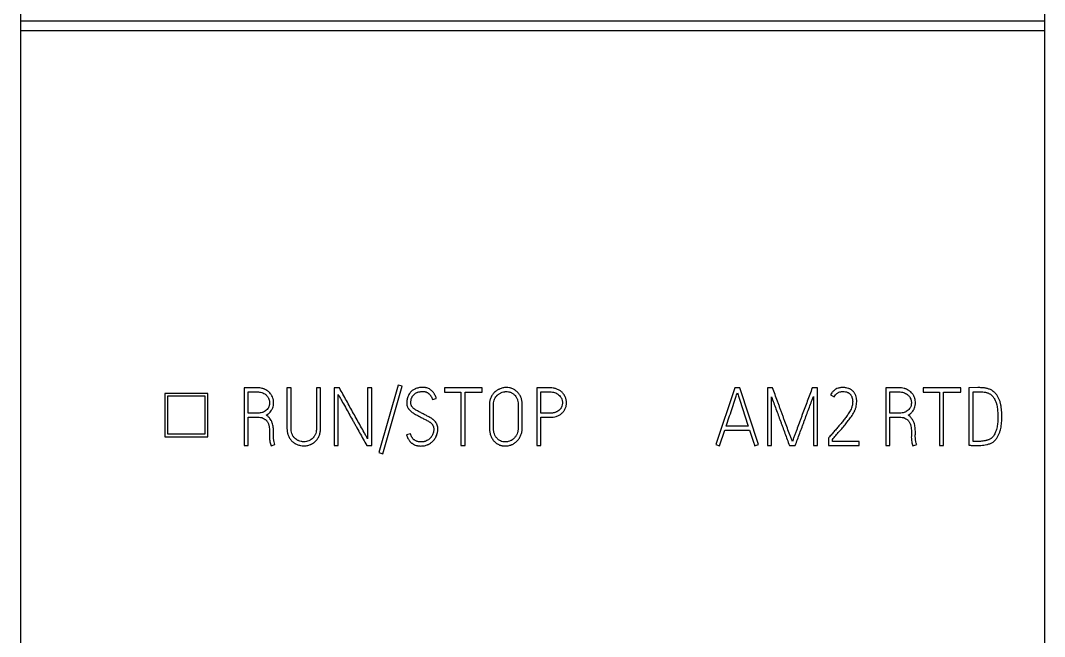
# Model space of a CAD drawing. Extents: x 0 to 420, y 0 to 297.
# Drawn here: x 107.53 to 143.03, y 193.32 to 214.69 of the extents above; entities that cross this region are included whole.
import ezdxf

# ---------------------------------------------------------------- set-up
doc = ezdxf.new("R2010")
doc.units = 0
doc.header["$LTSCALE"] = 23.1
doc.layers.add('10000_FRONT', color=7, linetype='CONTINUOUS')
doc.layers.add('10500_FRONT_LABELING', color=7, linetype='CONTINUOUS')

msp = doc.modelspace()

# ---------------------------------------------------------------- linework, layer by layer
at = {"layer": '10000_FRONT', "color": 7, "linetype": 'CONTINUOUS'}
for p, q in [((107.531, 237.197), (107.531, 147.197)), ((143.031, 237.197), (143.031, 147.197)), ((107.531, 214.677), (143.031, 214.677)), ((107.531, 214.344), (143.031, 214.344)), ((112.531, 201.755), (112.531, 200.254)), ((114.031, 201.755), (112.531, 201.755)), ((112.631, 201.655), (112.631, 200.354)), ((113.931, 201.655), (112.631, 201.655)), ((113.931, 200.354), (113.931, 201.655)), ((114.031, 200.254), (114.031, 201.755)), ((112.531, 200.254), (114.031, 200.254)), ((112.631, 200.354), (113.931, 200.354))]:
    msp.add_line(p, q, dxfattribs=at)
at = {"layer": '10500_FRONT_LABELING', "color": 7, "linetype": 'CONTINUOUS'}
for p, q in [((120.626, 202.044), (119.952, 199.7)), ((120.088, 199.661), (120.762, 202.005)), ((120.762, 202.005), (120.626, 202.044)), ((115.281, 201.947), (115.281, 199.947)), ((115.741, 201.947), (115.281, 201.947)), ((115.422, 201.073), (115.422, 201.805)), ((115.422, 201.805), (115.741, 201.805)), ((116.77, 201.95), (116.77, 200.541)), ((116.912, 201.95), (116.77, 201.95)), ((116.912, 200.541), (116.912, 201.95)), ((117.791, 201.95), (117.791, 200.541)), ((117.933, 201.95), (117.791, 201.95)), ((117.933, 200.541), (117.933, 201.95)), ((118.407, 201.947), (118.407, 199.947)), ((118.587, 201.947), (118.407, 201.947)), ((118.546, 199.947), (118.546, 201.722)), ((119.566, 201.947), (119.566, 200.177)), ((119.708, 201.947), (119.566, 201.947)), ((119.708, 199.947), (119.708, 201.947)), ((122.229, 201.944), (122.229, 201.803)), ((123.536, 201.944), (122.229, 201.944)), ((122.229, 201.803), (122.801, 201.803)), ((122.801, 201.803), (122.801, 199.947)), ((122.942, 199.947), (122.942, 201.803)), ((122.942, 201.803), (123.536, 201.803)), ((123.536, 201.803), (123.536, 201.944)), ((125.433, 201.947), (125.433, 199.947)), ((125.894, 201.947), (125.433, 201.947)), ((125.575, 201.07), (125.575, 201.805)), ((125.575, 201.805), (125.894, 201.805)), ((132.294, 201.95), (131.631, 199.977)), ((132.471, 201.95), (132.294, 201.95)), ((133.118, 199.977), (132.471, 201.95)), ((133.425, 201.947), (133.425, 199.947)), ((133.603, 201.947), (133.425, 201.947)), ((135.159, 201.947), (134.979, 201.947)), ((135.018, 201.642), (135.018, 199.947)), ((135.159, 199.947), (135.159, 201.947)), ((135.614, 201.7), (135.739, 201.636)), ((137.531, 201.947), (137.531, 199.947)), ((137.991, 201.947), (137.531, 201.947)), ((137.672, 201.073), (137.672, 201.805)), ((137.672, 201.805), (137.991, 201.805)), ((138.821, 201.944), (138.821, 201.803)), ((140.127, 201.944), (138.821, 201.944)), ((138.821, 201.803), (139.392, 201.803)), ((139.392, 201.803), (139.392, 199.947)), ((139.534, 199.947), (139.534, 201.803)), ((139.534, 201.803), (140.127, 201.803)), ((140.127, 201.803), (140.127, 201.944)), ((140.715, 201.955), (140.41, 201.953)), ((140.41, 201.953), (140.41, 199.961)), ((140.552, 200.091), (140.552, 201.811)), ((140.552, 201.811), (140.771, 201.811)), ((121.811, 201.542), (121.946, 201.581)), ((123.786, 201.342), (123.786, 200.579)), ((123.924, 200.579), (123.924, 201.342)), ((124.787, 201.342), (124.787, 200.579)), ((124.928, 200.579), (124.928, 201.342)), ((133.567, 199.947), (133.567, 201.636)), ((115.763, 201.073), (115.422, 201.073)), ((115.422, 199.947), (115.422, 200.932)), ((115.422, 200.932), (115.758, 200.932)), ((125.894, 201.07), (125.575, 201.07)), ((138.014, 201.073), (137.672, 201.073)), ((137.672, 199.947), (137.672, 200.932)), ((137.672, 200.932), (138.008, 200.932)), ((125.575, 199.947), (125.575, 200.929)), ((125.575, 200.929), (125.894, 200.929)), ((132.757, 200.615), (131.994, 200.615)), ((116.166, 200.258), (116.163, 200.233)), ((116.166, 200.432), (116.166, 200.258)), ((116.304, 200.349), (116.304, 200.405)), ((121.051, 200.355), (120.915, 200.316)), ((131.764, 199.933), (131.947, 200.474)), ((131.947, 200.474), (132.804, 200.474)), ((135.556, 200.222), (135.539, 200.202)), ((138.416, 200.258), (138.413, 200.233)), ((138.416, 200.432), (138.416, 200.258)), ((138.554, 200.349), (138.554, 200.405)), ((115.281, 199.947), (115.422, 199.947)), ((116.218, 199.933), (116.349, 199.983)), ((118.407, 199.947), (118.546, 199.947)), ((119.533, 199.947), (119.708, 199.947)), ((122.801, 199.947), (122.942, 199.947)), ((125.433, 199.947), (125.575, 199.947)), ((131.631, 199.977), (131.764, 199.933)), ((132.982, 199.933), (133.118, 199.977)), ((133.425, 199.947), (133.567, 199.947)), ((134.186, 199.947), (134.388, 199.947)), ((135.018, 199.947), (135.159, 199.947)), ((135.539, 200.202), (135.539, 199.947)), ((135.539, 199.947), (136.604, 199.947)), ((135.678, 200.086), (135.678, 200.152)), ((136.604, 200.086), (135.678, 200.086)), ((136.604, 199.947), (136.604, 200.086)), ((137.531, 199.947), (137.672, 199.947)), ((138.468, 199.933), (138.599, 199.983)), ((139.392, 199.947), (139.534, 199.947)), ((119.952, 199.7), (120.088, 199.661))]:
    msp.add_line(p, q, dxfattribs=at)
for points, knots in [([(116.049, 201.001), (116.075, 201.014), (116.099, 201.03), (116.134, 201.055), (116.145, 201.065), (116.167, 201.084), (116.177, 201.094), (116.206, 201.126), (116.223, 201.15), (116.245, 201.187), (116.252, 201.2), (116.264, 201.226), (116.27, 201.239), (116.285, 201.28), (116.293, 201.307), (116.301, 201.35), (116.303, 201.364), (116.306, 201.393), (116.307, 201.408), (116.307, 201.451), (116.305, 201.479), (116.299, 201.522), (116.296, 201.536), (116.289, 201.564), (116.285, 201.578), (116.271, 201.619), (116.26, 201.646), (116.24, 201.684), (116.233, 201.697), (116.217, 201.721), (116.208, 201.733), (116.182, 201.767), (116.163, 201.788), (116.13, 201.817), (116.119, 201.826), (116.096, 201.843), (116.084, 201.852), (116.047, 201.874), (116.022, 201.888), (115.982, 201.905), (115.968, 201.91), (115.941, 201.919), (115.899, 201.932), (115.857, 201.939), (115.799, 201.945), (115.77, 201.947), (115.741, 201.947)], [0, 0, 0, 0, 0.0625, 0.0625, 0.09375, 0.09375, 0.125, 0.125, 0.1875, 0.1875, 0.21875, 0.21875, 0.25, 0.25, 0.3125, 0.3125, 0.34375, 0.34375, 0.375, 0.375, 0.4375, 0.4375, 0.46875, 0.46875, 0.5, 0.5, 0.5625, 0.5625, 0.59375, 0.59375, 0.625, 0.625, 0.6875, 0.6875, 0.71875, 0.71875, 0.75, 0.75, 0.8125, 0.8125, 0.84375, 0.84375, 0.875, 0.9375, 0.9375, 1, 1, 1, 1]), ([(115.741, 201.805), (115.767, 201.805), (115.793, 201.804), (115.844, 201.797), (115.869, 201.792), (115.918, 201.776), (115.942, 201.766), (115.987, 201.742), (116.009, 201.728), (116.039, 201.704), (116.049, 201.696), (116.067, 201.678), (116.085, 201.659), (116.1, 201.638), (116.115, 201.617), (116.121, 201.605), (116.138, 201.571), (116.147, 201.546), (116.157, 201.509), (116.159, 201.496), (116.163, 201.471), (116.165, 201.458), (116.166, 201.432), (116.166, 201.419), (116.164, 201.394), (116.163, 201.381), (116.156, 201.342), (116.15, 201.317), (116.136, 201.281), (116.13, 201.27), (116.118, 201.247), (116.111, 201.236), (116.089, 201.205), (116.071, 201.186), (116.032, 201.151), (116.011, 201.137), (115.976, 201.119), (115.965, 201.113), (115.941, 201.103), (115.929, 201.098), (115.892, 201.087), (115.867, 201.081), (115.815, 201.075), (115.789, 201.073), (115.763, 201.073)], [0, 0, 0, 0, 0.0625, 0.0625, 0.125, 0.125, 0.1875, 0.1875, 0.25, 0.25, 0.28125, 0.28125, 0.3125, 0.34375, 0.34375, 0.375, 0.375, 0.4375, 0.4375, 0.46875, 0.46875, 0.5, 0.5, 0.53125, 0.53125, 0.5625, 0.5625, 0.625, 0.625, 0.65625, 0.65625, 0.6875, 0.6875, 0.75, 0.75, 0.8125, 0.8125, 0.84375, 0.84375, 0.875, 0.875, 0.9375, 0.9375, 1, 1, 1, 1]), ([(118.546, 201.722), (118.555, 201.703), (118.565, 201.685), (118.586, 201.648), (118.596, 201.629), (118.627, 201.574), (118.648, 201.537), (118.71, 201.426), (118.751, 201.352), (118.875, 201.13), (118.956, 200.982), (119.06, 200.798), (119.081, 200.761), (119.122, 200.687), (119.142, 200.65), (119.204, 200.539), (119.245, 200.465), (119.369, 200.243), (119.451, 200.095), (119.533, 199.947)], [0, 0, 0, 0, 0.03125, 0.03125, 0.0625, 0.0625, 0.125, 0.125, 0.25, 0.25, 0.5, 0.5, 0.5625, 0.5625, 0.625, 0.625, 0.75, 0.75, 1, 1, 1, 1]), ([(119.566, 200.177), (119.547, 200.214), (119.526, 200.251), (119.485, 200.325), (119.465, 200.362), (119.403, 200.472), (119.362, 200.546), (119.239, 200.767), (119.158, 200.914), (118.994, 201.209), (118.913, 201.357), (118.75, 201.652), (118.669, 201.799), (118.587, 201.947)], [0, 0, 0, 0, 0.0625, 0.0625, 0.125, 0.125, 0.25, 0.25, 0.5, 0.5, 0.75, 0.75, 1, 1, 1, 1]), ([(120.915, 200.316), (120.927, 200.274), (120.942, 200.234), (120.971, 200.177), (120.982, 200.159), (121, 200.132), (121.006, 200.123), (121.019, 200.106), (121.026, 200.097), (121.047, 200.073), (121.063, 200.058), (121.087, 200.037), (121.095, 200.03), (121.113, 200.017), (121.122, 200.011), (121.167, 199.982), (121.207, 199.965), (121.259, 199.95), (121.269, 199.947), (121.29, 199.942), (121.301, 199.94), (121.333, 199.935), (121.354, 199.933), (121.397, 199.93), (121.418, 199.93), (121.45, 199.931), (121.461, 199.932), (121.483, 199.934), (121.493, 199.935), (121.525, 199.939), (121.546, 199.943), (121.588, 199.954), (121.608, 199.96), (121.638, 199.972), (121.648, 199.976), (121.668, 199.985), (121.677, 199.99), (121.706, 200.005), (121.724, 200.016), (121.76, 200.04), (121.777, 200.053), (121.802, 200.074), (121.81, 200.081), (121.826, 200.096), (121.833, 200.104), (121.87, 200.143), (121.896, 200.177), (121.923, 200.224), (121.928, 200.233), (121.938, 200.253), (121.942, 200.262), (121.955, 200.292), (121.963, 200.312), (121.976, 200.353), (121.982, 200.373), (121.989, 200.405), (121.991, 200.416), (121.994, 200.437), (121.995, 200.448), (121.999, 200.48), (121.999, 200.501), (121.999, 200.544), (121.997, 200.566), (121.991, 200.609), (121.986, 200.63), (121.976, 200.661), (121.973, 200.671), (121.964, 200.69), (121.959, 200.7), (121.943, 200.729), (121.919, 200.764), (121.891, 200.796), (121.867, 200.819), (121.859, 200.827), (121.843, 200.841), (121.818, 200.861), (121.792, 200.88), (121.756, 200.903), (121.738, 200.914), (121.701, 200.935), (121.682, 200.945), (121.644, 200.964), (121.625, 200.974), (121.587, 200.993), (121.568, 201.003), (121.531, 201.022), (121.512, 201.033), (121.475, 201.053), (121.456, 201.063), (121.418, 201.082), (121.399, 201.092), (121.361, 201.112), (121.342, 201.121), (121.304, 201.141), (121.285, 201.15), (121.248, 201.171), (121.23, 201.182), (121.195, 201.205), (121.177, 201.218), (121.144, 201.245), (121.129, 201.261), (121.109, 201.285), (121.103, 201.294), (121.094, 201.308), (121.091, 201.312), (121.086, 201.322), (121.084, 201.327), (121.078, 201.342), (121.074, 201.352), (121.069, 201.372), (121.067, 201.383), (121.065, 201.404), (121.065, 201.415), (121.064, 201.437), (121.065, 201.458), (121.066, 201.479), (121.069, 201.501), (121.07, 201.511), (121.075, 201.543), (121.08, 201.563), (121.09, 201.594), (121.094, 201.603), (121.103, 201.623), (121.108, 201.633), (121.125, 201.66), (121.138, 201.677), (121.158, 201.702), (121.166, 201.71), (121.181, 201.725), (121.189, 201.732), (121.214, 201.752), (121.232, 201.763), (121.261, 201.778), (121.27, 201.783), (121.29, 201.791), (121.3, 201.795), (121.331, 201.805), (121.352, 201.809), (121.383, 201.814), (121.394, 201.815), (121.415, 201.818), (121.426, 201.819), (121.458, 201.822), (121.479, 201.823), (121.511, 201.821), (121.521, 201.82), (121.542, 201.818), (121.553, 201.816), (121.584, 201.808), (121.604, 201.8), (121.632, 201.786), (121.641, 201.78), (121.659, 201.768), (121.668, 201.762), (121.685, 201.749), (121.693, 201.742), (121.708, 201.727), (121.715, 201.719), (121.729, 201.703), (121.736, 201.695), (121.748, 201.677), (121.754, 201.669), (121.771, 201.641), (121.78, 201.622), (121.797, 201.583), (121.805, 201.563), (121.811, 201.542)], [0, 0, 0, 0, 0.03125, 0.03125, 0.046875, 0.046875, 0.054688, 0.054688, 0.0625, 0.0625, 0.078125, 0.078125, 0.085938, 0.085938, 0.09375, 0.09375, 0.125, 0.125, 0.132812, 0.132812, 0.140625, 0.140625, 0.15625, 0.15625, 0.171875, 0.171875, 0.179688, 0.179688, 0.1875, 0.1875, 0.203125, 0.203125, 0.21875, 0.21875, 0.226562, 0.226562, 0.234375, 0.234375, 0.25, 0.25, 0.265625, 0.265625, 0.273438, 0.273438, 0.28125, 0.28125, 0.3125, 0.3125, 0.320312, 0.320312, 0.328125, 0.328125, 0.34375, 0.34375, 0.359375, 0.359375, 0.367188, 0.367188, 0.375, 0.375, 0.390625, 0.390625, 0.40625, 0.40625, 0.421875, 0.421875, 0.429688, 0.429688, 0.4375, 0.4375, 0.453125, 0.46875, 0.46875, 0.476562, 0.476562, 0.484375, 0.5, 0.5, 0.515625, 0.515625, 0.53125, 0.53125, 0.546875, 0.546875, 0.5625, 0.5625, 0.578125, 0.578125, 0.59375, 0.59375, 0.609375, 0.609375, 0.625, 0.625, 0.640625, 0.640625, 0.65625, 0.65625, 0.671875, 0.671875, 0.6875, 0.6875, 0.695312, 0.695312, 0.699219, 0.699219, 0.703125, 0.703125, 0.710938, 0.710938, 0.71875, 0.71875, 0.726562, 0.726562, 0.734375, 0.742188, 0.742188, 0.75, 0.75, 0.765625, 0.765625, 0.773438, 0.773438, 0.78125, 0.78125, 0.796875, 0.796875, 0.804688, 0.804688, 0.8125, 0.8125, 0.828125, 0.828125, 0.835938, 0.835938, 0.84375, 0.84375, 0.859375, 0.859375, 0.867188, 0.867188, 0.875, 0.875, 0.890625, 0.890625, 0.898438, 0.898438, 0.90625, 0.90625, 0.921875, 0.921875, 0.929688, 0.929688, 0.9375, 0.9375, 0.945312, 0.945312, 0.953125, 0.953125, 0.960938, 0.960938, 0.96875, 0.96875, 0.984375, 0.984375, 1, 1, 1, 1]), ([(121.946, 201.581), (121.934, 201.622), (121.919, 201.661), (121.89, 201.718), (121.879, 201.736), (121.862, 201.763), (121.856, 201.772), (121.843, 201.789), (121.836, 201.798), (121.801, 201.838), (121.77, 201.867), (121.698, 201.915), (121.659, 201.933), (121.608, 201.948), (121.598, 201.951), (121.576, 201.955), (121.566, 201.957), (121.534, 201.961), (121.513, 201.963), (121.47, 201.964), (121.449, 201.963), (121.406, 201.96), (121.385, 201.958), (121.322, 201.948), (121.28, 201.937), (121.23, 201.918), (121.22, 201.914), (121.201, 201.905), (121.191, 201.9), (121.163, 201.885), (121.145, 201.874), (121.119, 201.856), (121.11, 201.849), (121.094, 201.835), (121.086, 201.828), (121.063, 201.806), (121.048, 201.79), (121.022, 201.756), (121.01, 201.739), (120.994, 201.711), (120.988, 201.702), (120.979, 201.683), (120.974, 201.673), (120.961, 201.644), (120.954, 201.624), (120.945, 201.593), (120.942, 201.583), (120.937, 201.562), (120.935, 201.551), (120.929, 201.519), (120.926, 201.498), (120.923, 201.456), (120.923, 201.434), (120.923, 201.402), (120.924, 201.392), (120.926, 201.37), (120.927, 201.359), (120.933, 201.328), (120.939, 201.307), (120.951, 201.278), (120.955, 201.268), (120.965, 201.249), (120.971, 201.239), (120.983, 201.222), (120.989, 201.213), (121.002, 201.196), (121.009, 201.188), (121.023, 201.171), (121.03, 201.164), (121.046, 201.149), (121.054, 201.141), (121.078, 201.12), (121.095, 201.107), (121.129, 201.082), (121.147, 201.071), (121.183, 201.048), (121.202, 201.038), (121.24, 201.018), (121.259, 201.008), (121.297, 200.988), (121.316, 200.978), (121.354, 200.958), (121.373, 200.947), (121.41, 200.927), (121.429, 200.916), (121.467, 200.896), (121.486, 200.886), (121.524, 200.867), (121.544, 200.858), (121.583, 200.839), (121.602, 200.83), (121.64, 200.81), (121.659, 200.8), (121.686, 200.783), (121.695, 200.777), (121.713, 200.765), (121.722, 200.759), (121.739, 200.746), (121.748, 200.739), (121.764, 200.725), (121.772, 200.717), (121.786, 200.702), (121.794, 200.694), (121.807, 200.677), (121.814, 200.669), (121.825, 200.651), (121.831, 200.641), (121.84, 200.622), (121.844, 200.611), (121.85, 200.591), (121.852, 200.58), (121.855, 200.559), (121.856, 200.548), (121.858, 200.516), (121.858, 200.494), (121.853, 200.452), (121.849, 200.431), (121.839, 200.389), (121.833, 200.368), (121.818, 200.328), (121.809, 200.309), (121.793, 200.281), (121.788, 200.272), (121.776, 200.254), (121.77, 200.245), (121.75, 200.22), (121.736, 200.204), (121.713, 200.182), (121.705, 200.175), (121.688, 200.161), (121.679, 200.155), (121.635, 200.124), (121.598, 200.104), (121.546, 200.088), (121.535, 200.085), (121.514, 200.081), (121.483, 200.075), (121.451, 200.072), (121.418, 200.072), (121.407, 200.072), (121.386, 200.072), (121.375, 200.073), (121.343, 200.076), (121.322, 200.079), (121.291, 200.087), (121.281, 200.09), (121.26, 200.097), (121.25, 200.101), (121.221, 200.115), (121.202, 200.127), (121.177, 200.146), (121.168, 200.153), (121.152, 200.168), (121.145, 200.176), (121.123, 200.2), (121.11, 200.217), (121.093, 200.244), (121.087, 200.254), (121.077, 200.273), (121.073, 200.283), (121.061, 200.313), (121.055, 200.333), (121.051, 200.355)], [0, 0, 0, 0, 0.03125, 0.03125, 0.046875, 0.046875, 0.054688, 0.054688, 0.0625, 0.0625, 0.09375, 0.09375, 0.125, 0.125, 0.132812, 0.132812, 0.140625, 0.140625, 0.15625, 0.15625, 0.171875, 0.171875, 0.1875, 0.1875, 0.21875, 0.21875, 0.226562, 0.226562, 0.234375, 0.234375, 0.25, 0.25, 0.257812, 0.257812, 0.265625, 0.265625, 0.28125, 0.28125, 0.296875, 0.296875, 0.304688, 0.304688, 0.3125, 0.3125, 0.328125, 0.328125, 0.335938, 0.335938, 0.34375, 0.34375, 0.359375, 0.359375, 0.375, 0.375, 0.382812, 0.382812, 0.390625, 0.390625, 0.40625, 0.40625, 0.414062, 0.414062, 0.421875, 0.421875, 0.429688, 0.429688, 0.4375, 0.4375, 0.445312, 0.445312, 0.453125, 0.453125, 0.46875, 0.46875, 0.484375, 0.484375, 0.5, 0.5, 0.515625, 0.515625, 0.53125, 0.53125, 0.546875, 0.546875, 0.5625, 0.5625, 0.578125, 0.578125, 0.59375, 0.59375, 0.609375, 0.609375, 0.625, 0.625, 0.632812, 0.632812, 0.640625, 0.640625, 0.648438, 0.648438, 0.65625, 0.65625, 0.664062, 0.664062, 0.671875, 0.671875, 0.679688, 0.679688, 0.6875, 0.6875, 0.695312, 0.695312, 0.703125, 0.703125, 0.71875, 0.71875, 0.734375, 0.734375, 0.75, 0.75, 0.765625, 0.765625, 0.773438, 0.773438, 0.78125, 0.78125, 0.796875, 0.796875, 0.804688, 0.804688, 0.8125, 0.8125, 0.84375, 0.84375, 0.851562, 0.851562, 0.859375, 0.875, 0.875, 0.882812, 0.882812, 0.890625, 0.890625, 0.90625, 0.90625, 0.914062, 0.914062, 0.921875, 0.921875, 0.9375, 0.9375, 0.945312, 0.945312, 0.953125, 0.953125, 0.96875, 0.96875, 0.976562, 0.976562, 0.984375, 0.984375, 1, 1, 1, 1]), ([(124.928, 201.342), (124.928, 201.382), (124.926, 201.42), (124.915, 201.497), (124.906, 201.535), (124.888, 201.591), (124.881, 201.61), (124.866, 201.646), (124.849, 201.681), (124.829, 201.714), (124.806, 201.746), (124.794, 201.762), (124.768, 201.791), (124.755, 201.805), (124.726, 201.832), (124.712, 201.844), (124.688, 201.862), (124.68, 201.868), (124.664, 201.878), (124.655, 201.883), (124.629, 201.898), (124.612, 201.907), (124.576, 201.922), (124.558, 201.929), (124.529, 201.937), (124.52, 201.94), (124.501, 201.945), (124.491, 201.947), (124.443, 201.956), (124.403, 201.959), (124.345, 201.958), (124.325, 201.956), (124.286, 201.951), (124.266, 201.948), (124.209, 201.935), (124.172, 201.923), (124.127, 201.903), (124.118, 201.899), (124.1, 201.89), (124.092, 201.885), (124.066, 201.871), (124.05, 201.86), (124.018, 201.838), (124.002, 201.826), (123.98, 201.807), (123.973, 201.8), (123.959, 201.786), (123.952, 201.779), (123.931, 201.758), (123.919, 201.743), (123.895, 201.712), (123.885, 201.696), (123.864, 201.662), (123.855, 201.645), (123.838, 201.61), (123.83, 201.592), (123.817, 201.555), (123.811, 201.536), (123.801, 201.498), (123.797, 201.479), (123.791, 201.441), (123.789, 201.421), (123.786, 201.382), (123.786, 201.362), (123.786, 201.342)], [0, 0, 0, 0, 0.0625, 0.0625, 0.125, 0.125, 0.15625, 0.15625, 0.1875, 0.21875, 0.21875, 0.25, 0.25, 0.28125, 0.28125, 0.3125, 0.3125, 0.328125, 0.328125, 0.34375, 0.34375, 0.375, 0.375, 0.40625, 0.40625, 0.421875, 0.421875, 0.4375, 0.4375, 0.5, 0.5, 0.53125, 0.53125, 0.5625, 0.5625, 0.625, 0.625, 0.640625, 0.640625, 0.65625, 0.65625, 0.6875, 0.6875, 0.71875, 0.71875, 0.734375, 0.734375, 0.75, 0.75, 0.78125, 0.78125, 0.8125, 0.8125, 0.84375, 0.84375, 0.875, 0.875, 0.90625, 0.90625, 0.9375, 0.9375, 0.96875, 0.96875, 1, 1, 1, 1]), ([(123.924, 201.342), (123.924, 201.372), (123.926, 201.402), (123.935, 201.461), (123.942, 201.49), (123.954, 201.525), (123.957, 201.532), (123.962, 201.546), (123.971, 201.567), (123.982, 201.586), (124.004, 201.625), (124.022, 201.649), (124.047, 201.677), (124.052, 201.683), (124.063, 201.693), (124.079, 201.709), (124.097, 201.723), (124.121, 201.74), (124.133, 201.748), (124.159, 201.763), (124.173, 201.77), (124.214, 201.788), (124.243, 201.798), (124.287, 201.808), (124.301, 201.811), (124.331, 201.815), (124.346, 201.816), (124.391, 201.817), (124.421, 201.816), (124.465, 201.808), (124.48, 201.805), (124.509, 201.796), (124.537, 201.786), (124.564, 201.772), (124.59, 201.757), (124.603, 201.749), (124.627, 201.73), (124.638, 201.721), (124.66, 201.7), (124.67, 201.689), (124.7, 201.655), (124.717, 201.63), (124.738, 201.591), (124.744, 201.577), (124.755, 201.549), (124.76, 201.535), (124.772, 201.491), (124.778, 201.462), (124.785, 201.403), (124.787, 201.372), (124.787, 201.342)], [0, 0, 0, 0, 0.0625, 0.0625, 0.125, 0.125, 0.140625, 0.140625, 0.15625, 0.1875, 0.1875, 0.25, 0.25, 0.265625, 0.265625, 0.28125, 0.3125, 0.3125, 0.34375, 0.34375, 0.375, 0.375, 0.4375, 0.4375, 0.46875, 0.46875, 0.5, 0.5, 0.5625, 0.5625, 0.59375, 0.59375, 0.625, 0.65625, 0.65625, 0.6875, 0.6875, 0.71875, 0.71875, 0.75, 0.75, 0.8125, 0.8125, 0.84375, 0.84375, 0.875, 0.875, 0.9375, 0.9375, 1, 1, 1, 1]), ([(125.894, 200.929), (125.929, 200.929), (125.965, 200.931), (126.035, 200.94), (126.069, 200.948), (126.12, 200.963), (126.137, 200.969), (126.17, 200.983), (126.186, 200.99), (126.217, 201.007), (126.232, 201.016), (126.262, 201.036), (126.276, 201.047), (126.317, 201.081), (126.342, 201.107), (126.374, 201.149), (126.384, 201.163), (126.403, 201.194), (126.411, 201.21), (126.432, 201.259), (126.443, 201.292), (126.457, 201.363), (126.46, 201.398), (126.459, 201.451), (126.458, 201.469), (126.454, 201.504), (126.451, 201.522), (126.439, 201.574), (126.428, 201.607), (126.41, 201.648), (126.406, 201.656), (126.398, 201.672), (126.393, 201.68), (126.38, 201.703), (126.37, 201.717), (126.349, 201.746), (126.338, 201.759), (126.314, 201.786), (126.301, 201.798), (126.261, 201.833), (126.232, 201.853), (126.185, 201.88), (126.169, 201.888), (126.137, 201.903), (126.12, 201.909), (126.087, 201.921), (126.07, 201.925), (126.036, 201.934), (126.018, 201.937), (125.965, 201.945), (125.93, 201.947), (125.894, 201.947)], [0, 0, 0, 0, 0.0625, 0.0625, 0.125, 0.125, 0.15625, 0.15625, 0.1875, 0.1875, 0.21875, 0.21875, 0.25, 0.25, 0.3125, 0.3125, 0.34375, 0.34375, 0.375, 0.375, 0.4375, 0.4375, 0.5, 0.5, 0.53125, 0.53125, 0.5625, 0.5625, 0.625, 0.625, 0.640625, 0.640625, 0.65625, 0.65625, 0.6875, 0.6875, 0.71875, 0.71875, 0.75, 0.75, 0.8125, 0.8125, 0.84375, 0.84375, 0.875, 0.875, 0.90625, 0.90625, 0.9375, 0.9375, 1, 1, 1, 1]), ([(125.894, 201.805), (125.92, 201.805), (125.946, 201.804), (125.998, 201.797), (126.024, 201.791), (126.074, 201.775), (126.098, 201.764), (126.132, 201.746), (126.143, 201.739), (126.165, 201.724), (126.176, 201.716), (126.206, 201.691), (126.224, 201.673), (126.249, 201.642), (126.256, 201.631), (126.27, 201.609), (126.276, 201.597), (126.293, 201.562), (126.302, 201.537), (126.311, 201.499), (126.313, 201.486), (126.317, 201.46), (126.318, 201.447), (126.318, 201.421), (126.318, 201.408), (126.316, 201.382), (126.314, 201.368), (126.306, 201.33), (126.298, 201.305), (126.282, 201.269), (126.276, 201.257), (126.262, 201.235), (126.254, 201.224), (126.238, 201.204), (126.229, 201.194), (126.21, 201.176), (126.2, 201.167), (126.169, 201.143), (126.147, 201.13), (126.111, 201.112), (126.099, 201.107), (126.075, 201.097), (126.062, 201.093), (126.037, 201.086), (126.025, 201.083), (125.999, 201.078), (125.986, 201.076), (125.946, 201.072), (125.92, 201.07), (125.894, 201.07)], [0, 0, 0, 0, 0.0625, 0.0625, 0.125, 0.125, 0.1875, 0.1875, 0.21875, 0.21875, 0.25, 0.25, 0.3125, 0.3125, 0.34375, 0.34375, 0.375, 0.375, 0.4375, 0.4375, 0.46875, 0.46875, 0.5, 0.5, 0.53125, 0.53125, 0.5625, 0.5625, 0.625, 0.625, 0.65625, 0.65625, 0.6875, 0.6875, 0.71875, 0.71875, 0.75, 0.75, 0.8125, 0.8125, 0.84375, 0.84375, 0.875, 0.875, 0.90625, 0.90625, 0.9375, 0.9375, 1, 1, 1, 1]), ([(131.994, 200.615), (132.026, 200.712), (132.059, 200.808), (132.123, 201.001), (132.156, 201.098), (132.221, 201.29), (132.254, 201.386), (132.303, 201.531), (132.319, 201.579), (132.351, 201.676), (132.366, 201.724), (132.382, 201.772)], [0, 0, 0, 0, 0.25, 0.25, 0.5, 0.5, 0.75, 0.75, 0.875, 0.875, 1, 1, 1, 1]), ([(132.382, 201.772), (132.398, 201.724), (132.414, 201.676), (132.444, 201.579), (132.46, 201.531), (132.506, 201.386), (132.538, 201.29), (132.601, 201.097), (132.632, 201.001), (132.695, 200.808), (132.726, 200.712), (132.757, 200.615)], [0, 0, 0, 0, 0.125, 0.125, 0.25, 0.25, 0.5, 0.5, 0.75, 0.75, 1, 1, 1, 1]), ([(134.291, 200.088), (134.282, 200.107), (134.275, 200.127), (134.26, 200.165), (134.253, 200.184), (134.231, 200.242), (134.217, 200.281), (134.173, 200.397), (134.144, 200.474), (134.087, 200.629), (134.058, 200.707), (134.015, 200.823), (134.001, 200.862), (133.973, 200.939), (133.959, 200.978), (133.931, 201.056), (133.917, 201.095), (133.889, 201.172), (133.874, 201.211), (133.845, 201.288), (133.831, 201.327), (133.802, 201.404), (133.731, 201.598), (133.66, 201.792), (133.603, 201.947)], [0, 0, 0, 0, 0.03125, 0.03125, 0.0625, 0.0625, 0.125, 0.125, 0.25, 0.25, 0.375, 0.375, 0.4375, 0.4375, 0.5, 0.5, 0.5625, 0.5625, 0.625, 0.625, 0.6875, 0.6875, 0.75, 1, 1, 1, 1]), ([(134.979, 201.947), (134.922, 201.792), (134.865, 201.637), (134.779, 201.405), (134.75, 201.327), (134.692, 201.173), (134.663, 201.096), (134.619, 200.979), (134.605, 200.941), (134.576, 200.863), (134.562, 200.825), (134.519, 200.708), (134.49, 200.631), (134.447, 200.515), (134.433, 200.476), (134.404, 200.399), (134.389, 200.36), (134.361, 200.283), (134.346, 200.244), (134.325, 200.186), (134.318, 200.166), (134.305, 200.127), (134.298, 200.108), (134.291, 200.088)], [0, 0, 0, 0, 0.25, 0.25, 0.375, 0.375, 0.5, 0.5, 0.5625, 0.5625, 0.625, 0.625, 0.75, 0.75, 0.8125, 0.8125, 0.875, 0.875, 0.9375, 0.9375, 0.96875, 0.96875, 1, 1, 1, 1]), ([(134.388, 199.947), (134.44, 200.088), (134.492, 200.23), (134.571, 200.442), (134.597, 200.512), (134.637, 200.618), (134.65, 200.653), (134.676, 200.724), (134.689, 200.76), (134.728, 200.866), (134.754, 200.936), (134.806, 201.077), (134.832, 201.148), (134.885, 201.289), (134.911, 201.36), (134.965, 201.501), (134.992, 201.571), (135.018, 201.642)], [0, 0, 0, 0, 0.25, 0.25, 0.375, 0.375, 0.4375, 0.4375, 0.5, 0.5, 0.625, 0.625, 0.75, 0.75, 0.875, 0.875, 1, 1, 1, 1]), ([(135.739, 201.636), (135.75, 201.66), (135.764, 201.682), (135.788, 201.712), (135.797, 201.721), (135.815, 201.739), (135.834, 201.756), (135.856, 201.77), (135.878, 201.783), (135.89, 201.789), (135.925, 201.804), (135.95, 201.811), (135.988, 201.816), (136.001, 201.818), (136.027, 201.819), (136.04, 201.82), (136.078, 201.819), (136.103, 201.817), (136.141, 201.81), (136.154, 201.807), (136.179, 201.8), (136.191, 201.795), (136.215, 201.786), (136.226, 201.78), (136.243, 201.77), (136.249, 201.767), (136.259, 201.76), (136.265, 201.756), (136.28, 201.744), (136.289, 201.735), (136.302, 201.721), (136.306, 201.716), (136.314, 201.706), (136.318, 201.701), (136.329, 201.685), (136.336, 201.674), (136.347, 201.651), (136.352, 201.639), (136.365, 201.602), (136.371, 201.577), (136.376, 201.539), (136.378, 201.526), (136.379, 201.5), (136.38, 201.487), (136.38, 201.449), (136.378, 201.423), (136.372, 201.373), (136.367, 201.348), (136.358, 201.31), (136.355, 201.298), (136.348, 201.273), (136.344, 201.261), (136.33, 201.225), (136.32, 201.201), (136.297, 201.156), (136.284, 201.134), (136.257, 201.091), (136.244, 201.07), (136.215, 201.027), (136.201, 201.006), (136.172, 200.964), (136.157, 200.944), (136.112, 200.882), (136.081, 200.842), (136.017, 200.763), (135.985, 200.724), (135.92, 200.646), (135.887, 200.607), (135.821, 200.529), (135.788, 200.491), (135.722, 200.414), (135.689, 200.375), (135.639, 200.318), (135.622, 200.298), (135.589, 200.26), (135.572, 200.241), (135.556, 200.222)], [0, 0, 0, 0, 0.03125, 0.03125, 0.046875, 0.046875, 0.0625, 0.078125, 0.078125, 0.09375, 0.09375, 0.125, 0.125, 0.140625, 0.140625, 0.15625, 0.15625, 0.1875, 0.1875, 0.203125, 0.203125, 0.21875, 0.21875, 0.234375, 0.234375, 0.242188, 0.242188, 0.25, 0.25, 0.265625, 0.265625, 0.273438, 0.273438, 0.28125, 0.28125, 0.296875, 0.296875, 0.3125, 0.3125, 0.34375, 0.34375, 0.359375, 0.359375, 0.375, 0.375, 0.40625, 0.40625, 0.4375, 0.4375, 0.453125, 0.453125, 0.46875, 0.46875, 0.5, 0.5, 0.53125, 0.53125, 0.5625, 0.5625, 0.59375, 0.59375, 0.625, 0.625, 0.6875, 0.6875, 0.75, 0.75, 0.8125, 0.8125, 0.875, 0.875, 0.9375, 0.9375, 0.96875, 0.96875, 1, 1, 1, 1]), ([(135.678, 200.152), (135.717, 200.198), (135.756, 200.244), (135.834, 200.336), (135.873, 200.382), (135.951, 200.474), (135.99, 200.519), (136.067, 200.612), (136.105, 200.658), (136.181, 200.751), (136.219, 200.798), (136.273, 200.87), (136.291, 200.895), (136.326, 200.944), (136.344, 200.968), (136.377, 201.019), (136.393, 201.044), (136.424, 201.097), (136.438, 201.123), (136.457, 201.164), (136.463, 201.178), (136.474, 201.206), (136.479, 201.22), (136.493, 201.263), (136.501, 201.293), (136.512, 201.352), (136.516, 201.382), (136.521, 201.442), (136.522, 201.472), (136.52, 201.517), (136.519, 201.532), (136.516, 201.563), (136.513, 201.578), (136.505, 201.623), (136.498, 201.652), (136.483, 201.695), (136.476, 201.709), (136.463, 201.736), (136.456, 201.75), (136.44, 201.775), (136.431, 201.787), (136.411, 201.81), (136.401, 201.822), (136.38, 201.843), (136.368, 201.854), (136.345, 201.872), (136.332, 201.881), (136.306, 201.896), (136.293, 201.903), (136.272, 201.912), (136.265, 201.915), (136.251, 201.921), (136.244, 201.923), (136.208, 201.936), (136.179, 201.944), (136.134, 201.952), (136.119, 201.954), (136.089, 201.957), (136.074, 201.957), (136.028, 201.959), (135.998, 201.958), (135.953, 201.952), (135.938, 201.95), (135.908, 201.944), (135.893, 201.94), (135.85, 201.926), (135.822, 201.914), (135.783, 201.892), (135.77, 201.883), (135.745, 201.865), (135.721, 201.846), (135.7, 201.825), (135.679, 201.803), (135.67, 201.791), (135.642, 201.754), (135.627, 201.728), (135.614, 201.7)], [0, 0, 0, 0, 0.0625, 0.0625, 0.125, 0.125, 0.1875, 0.1875, 0.25, 0.25, 0.3125, 0.3125, 0.34375, 0.34375, 0.375, 0.375, 0.40625, 0.40625, 0.4375, 0.4375, 0.453125, 0.453125, 0.46875, 0.46875, 0.5, 0.5, 0.53125, 0.53125, 0.5625, 0.5625, 0.578125, 0.578125, 0.59375, 0.59375, 0.625, 0.625, 0.640625, 0.640625, 0.65625, 0.65625, 0.671875, 0.671875, 0.6875, 0.6875, 0.703125, 0.703125, 0.71875, 0.71875, 0.734375, 0.734375, 0.742188, 0.742188, 0.75, 0.75, 0.78125, 0.78125, 0.796875, 0.796875, 0.8125, 0.8125, 0.84375, 0.84375, 0.859375, 0.859375, 0.875, 0.875, 0.90625, 0.90625, 0.921875, 0.921875, 0.9375, 0.953125, 0.953125, 0.96875, 0.96875, 1, 1, 1, 1]), ([(138.299, 201.001), (138.325, 201.014), (138.35, 201.03), (138.384, 201.055), (138.395, 201.065), (138.417, 201.084), (138.427, 201.094), (138.456, 201.126), (138.473, 201.15), (138.495, 201.187), (138.502, 201.2), (138.514, 201.226), (138.52, 201.239), (138.535, 201.28), (138.543, 201.307), (138.551, 201.35), (138.553, 201.364), (138.556, 201.393), (138.557, 201.408), (138.558, 201.451), (138.556, 201.479), (138.549, 201.522), (138.546, 201.536), (138.539, 201.564), (138.535, 201.578), (138.522, 201.619), (138.51, 201.646), (138.49, 201.684), (138.483, 201.697), (138.467, 201.721), (138.459, 201.733), (138.432, 201.767), (138.413, 201.788), (138.381, 201.817), (138.369, 201.826), (138.346, 201.843), (138.334, 201.852), (138.297, 201.874), (138.272, 201.888), (138.232, 201.905), (138.218, 201.91), (138.191, 201.919), (138.149, 201.932), (138.107, 201.939), (138.049, 201.945), (138.02, 201.947), (137.991, 201.947)], [0, 0, 0, 0, 0.0625, 0.0625, 0.09375, 0.09375, 0.125, 0.125, 0.1875, 0.1875, 0.21875, 0.21875, 0.25, 0.25, 0.3125, 0.3125, 0.34375, 0.34375, 0.375, 0.375, 0.4375, 0.4375, 0.46875, 0.46875, 0.5, 0.5, 0.5625, 0.5625, 0.59375, 0.59375, 0.625, 0.625, 0.6875, 0.6875, 0.71875, 0.71875, 0.75, 0.75, 0.8125, 0.8125, 0.84375, 0.84375, 0.875, 0.9375, 0.9375, 1, 1, 1, 1]), ([(137.991, 201.805), (138.017, 201.805), (138.043, 201.804), (138.094, 201.797), (138.119, 201.792), (138.168, 201.776), (138.192, 201.766), (138.237, 201.742), (138.259, 201.728), (138.289, 201.704), (138.299, 201.696), (138.318, 201.678), (138.335, 201.659), (138.35, 201.638), (138.365, 201.617), (138.371, 201.605), (138.388, 201.571), (138.397, 201.546), (138.407, 201.509), (138.41, 201.496), (138.414, 201.471), (138.415, 201.458), (138.416, 201.432), (138.416, 201.419), (138.414, 201.394), (138.413, 201.381), (138.407, 201.342), (138.4, 201.317), (138.386, 201.281), (138.38, 201.27), (138.368, 201.247), (138.361, 201.236), (138.339, 201.205), (138.322, 201.186), (138.282, 201.151), (138.261, 201.137), (138.227, 201.119), (138.215, 201.113), (138.191, 201.103), (138.179, 201.098), (138.142, 201.087), (138.117, 201.081), (138.065, 201.075), (138.04, 201.073), (138.014, 201.073)], [0, 0, 0, 0, 0.0625, 0.0625, 0.125, 0.125, 0.1875, 0.1875, 0.25, 0.25, 0.28125, 0.28125, 0.3125, 0.34375, 0.34375, 0.375, 0.375, 0.4375, 0.4375, 0.46875, 0.46875, 0.5, 0.5, 0.53125, 0.53125, 0.5625, 0.5625, 0.625, 0.625, 0.65625, 0.65625, 0.6875, 0.6875, 0.75, 0.75, 0.8125, 0.8125, 0.84375, 0.84375, 0.875, 0.875, 0.9375, 0.9375, 1, 1, 1, 1]), ([(140.41, 199.961), (140.428, 199.959), (140.445, 199.957), (140.48, 199.954), (140.497, 199.953), (140.531, 199.949), (140.549, 199.948), (140.583, 199.946), (140.601, 199.945), (140.652, 199.944), (140.687, 199.944), (140.738, 199.945), (140.756, 199.946), (140.79, 199.948), (140.807, 199.949), (140.859, 199.953), (140.893, 199.957), (140.961, 199.967), (140.996, 199.974), (141.047, 199.985), (141.064, 199.99), (141.098, 199.999), (141.114, 200.004), (141.147, 200.017), (141.163, 200.023), (141.195, 200.038), (141.211, 200.046), (141.241, 200.064), (141.256, 200.074), (141.283, 200.096), (141.297, 200.107), (141.321, 200.132), (141.333, 200.145), (141.355, 200.172), (141.365, 200.186), (141.385, 200.215), (141.394, 200.23), (141.412, 200.26), (141.42, 200.275), (141.443, 200.322), (141.457, 200.354), (141.481, 200.42), (141.491, 200.453), (141.509, 200.521), (141.517, 200.555), (141.53, 200.623), (141.535, 200.657), (141.543, 200.726), (141.547, 200.76), (141.551, 200.829), (141.553, 200.864), (141.553, 200.934), (141.553, 200.969), (141.551, 201.039), (141.55, 201.074), (141.546, 201.143), (141.543, 201.178), (141.536, 201.247), (141.531, 201.281), (141.522, 201.333), (141.518, 201.35), (141.511, 201.384), (141.507, 201.401), (141.498, 201.435), (141.494, 201.452), (141.483, 201.485), (141.478, 201.502), (141.465, 201.535), (141.459, 201.551), (141.444, 201.583), (141.437, 201.599), (141.42, 201.63), (141.412, 201.645), (141.393, 201.675), (141.383, 201.69), (141.362, 201.718), (141.351, 201.731), (141.328, 201.758), (141.316, 201.77), (141.291, 201.795), (141.278, 201.806), (141.258, 201.823), (141.251, 201.828), (141.237, 201.839), (141.229, 201.844), (141.192, 201.868), (141.161, 201.884), (141.112, 201.903), (141.096, 201.909), (141.062, 201.92), (141.045, 201.925), (141.011, 201.933), (140.994, 201.936), (140.959, 201.942), (140.942, 201.944), (140.89, 201.949), (140.855, 201.951), (140.803, 201.954), (140.785, 201.954), (140.75, 201.955), (140.733, 201.955), (140.715, 201.955)], [0, 0, 0, 0, 0.015625, 0.015625, 0.03125, 0.03125, 0.046875, 0.046875, 0.0625, 0.0625, 0.09375, 0.09375, 0.109375, 0.109375, 0.125, 0.125, 0.15625, 0.15625, 0.1875, 0.1875, 0.203125, 0.203125, 0.21875, 0.21875, 0.234375, 0.234375, 0.25, 0.25, 0.265625, 0.265625, 0.28125, 0.28125, 0.296875, 0.296875, 0.3125, 0.3125, 0.328125, 0.328125, 0.34375, 0.34375, 0.375, 0.375, 0.40625, 0.40625, 0.4375, 0.4375, 0.46875, 0.46875, 0.5, 0.5, 0.53125, 0.53125, 0.5625, 0.5625, 0.59375, 0.59375, 0.625, 0.625, 0.65625, 0.65625, 0.671875, 0.671875, 0.6875, 0.6875, 0.703125, 0.703125, 0.71875, 0.71875, 0.734375, 0.734375, 0.75, 0.75, 0.765625, 0.765625, 0.78125, 0.78125, 0.796875, 0.796875, 0.8125, 0.8125, 0.828125, 0.828125, 0.835938, 0.835938, 0.84375, 0.84375, 0.875, 0.875, 0.890625, 0.890625, 0.90625, 0.90625, 0.921875, 0.921875, 0.9375, 0.9375, 0.96875, 0.96875, 0.984375, 0.984375, 1, 1, 1, 1]), ([(140.771, 201.811), (140.799, 201.811), (140.827, 201.81), (140.884, 201.807), (140.912, 201.805), (140.954, 201.8), (140.968, 201.798), (140.996, 201.792), (141.01, 201.789), (141.037, 201.781), (141.051, 201.776), (141.077, 201.766), (141.09, 201.761), (141.116, 201.748), (141.128, 201.742), (141.153, 201.727), (141.165, 201.719), (141.199, 201.693), (141.219, 201.673), (141.246, 201.64), (141.255, 201.629), (141.271, 201.605), (141.279, 201.593), (141.301, 201.557), (141.314, 201.532), (141.337, 201.48), (141.347, 201.454), (141.36, 201.413), (141.364, 201.399), (141.371, 201.372), (141.374, 201.358), (141.384, 201.317), (141.389, 201.289), (141.397, 201.233), (141.401, 201.205), (141.406, 201.149), (141.407, 201.121), (141.41, 201.065), (141.412, 201.037), (141.414, 200.981), (141.414, 200.953), (141.415, 200.896), (141.414, 200.868), (141.412, 200.812), (141.41, 200.784), (141.405, 200.728), (141.398, 200.672), (141.389, 200.617), (141.378, 200.562), (141.371, 200.534), (141.348, 200.452), (141.329, 200.399), (141.29, 200.324), (141.275, 200.3), (141.243, 200.254), (141.225, 200.233), (141.198, 200.209), (141.193, 200.204), (141.182, 200.195), (141.165, 200.182), (141.147, 200.171), (141.122, 200.158), (141.109, 200.153), (141.082, 200.143), (141.068, 200.138), (141.041, 200.13), (141.028, 200.126), (141, 200.12), (140.987, 200.117), (140.945, 200.108), (140.918, 200.104), (140.862, 200.096), (140.834, 200.094), (140.792, 200.091), (140.778, 200.091), (140.75, 200.089), (140.735, 200.089), (140.693, 200.088), (140.665, 200.088), (140.622, 200.088), (140.608, 200.088), (140.58, 200.089), (140.566, 200.09), (140.552, 200.091)], [0, 0, 0, 0, 0.03125, 0.03125, 0.0625, 0.0625, 0.078125, 0.078125, 0.09375, 0.09375, 0.109375, 0.109375, 0.125, 0.125, 0.140625, 0.140625, 0.15625, 0.15625, 0.1875, 0.1875, 0.203125, 0.203125, 0.21875, 0.21875, 0.25, 0.25, 0.28125, 0.28125, 0.296875, 0.296875, 0.3125, 0.3125, 0.34375, 0.34375, 0.375, 0.375, 0.40625, 0.40625, 0.4375, 0.4375, 0.46875, 0.46875, 0.5, 0.5, 0.53125, 0.53125, 0.5625, 0.59375, 0.59375, 0.625, 0.625, 0.6875, 0.6875, 0.71875, 0.71875, 0.75, 0.75, 0.757812, 0.757812, 0.765625, 0.78125, 0.78125, 0.796875, 0.796875, 0.8125, 0.8125, 0.828125, 0.828125, 0.84375, 0.84375, 0.875, 0.875, 0.90625, 0.90625, 0.921875, 0.921875, 0.9375, 0.9375, 0.96875, 0.96875, 0.984375, 0.984375, 1, 1, 1, 1]), ([(133.567, 201.636), (133.592, 201.565), (133.618, 201.495), (133.67, 201.355), (133.696, 201.284), (133.748, 201.144), (133.774, 201.073), (133.825, 200.932), (133.85, 200.862), (133.889, 200.756), (133.902, 200.721), (133.928, 200.651), (133.941, 200.616), (133.98, 200.51), (134.005, 200.44), (134.082, 200.228), (134.134, 200.088), (134.186, 199.947)], [0, 0, 0, 0, 0.125, 0.125, 0.25, 0.25, 0.375, 0.375, 0.5, 0.5, 0.5625, 0.5625, 0.625, 0.625, 0.75, 0.75, 1, 1, 1, 1]), ([(115.758, 200.932), (115.789, 200.932), (115.819, 200.929), (115.864, 200.922), (115.879, 200.918), (115.901, 200.912), (115.908, 200.91), (115.923, 200.904), (115.93, 200.902), (115.966, 200.886), (115.992, 200.871), (116.022, 200.847), (116.028, 200.842), (116.04, 200.831), (116.045, 200.826), (116.061, 200.809), (116.071, 200.797), (116.088, 200.772), (116.096, 200.759), (116.111, 200.732), (116.117, 200.718), (116.129, 200.69), (116.134, 200.675), (116.142, 200.646), (116.146, 200.631), (116.155, 200.585), (116.159, 200.555), (116.165, 200.494), (116.166, 200.463), (116.166, 200.432)], [0, 0, 0, 0, 0.125, 0.125, 0.1875, 0.1875, 0.21875, 0.21875, 0.25, 0.25, 0.375, 0.375, 0.40625, 0.40625, 0.4375, 0.4375, 0.5, 0.5, 0.5625, 0.5625, 0.625, 0.625, 0.6875, 0.6875, 0.75, 0.75, 0.875, 0.875, 1, 1, 1, 1]), ([(116.304, 200.405), (116.304, 200.461), (116.302, 200.518), (116.291, 200.603), (116.287, 200.631), (116.274, 200.686), (116.266, 200.713), (116.252, 200.753), (116.246, 200.766), (116.234, 200.792), (116.228, 200.804), (116.207, 200.841), (116.192, 200.865), (116.166, 200.898), (116.157, 200.909), (116.138, 200.93), (116.128, 200.941), (116.096, 200.97), (116.074, 200.987), (116.049, 201.001)], [0, 0, 0, 0, 0.25, 0.25, 0.375, 0.375, 0.5, 0.5, 0.5625, 0.5625, 0.625, 0.625, 0.75, 0.75, 0.8125, 0.8125, 0.875, 0.875, 1, 1, 1, 1]), ([(138.008, 200.932), (138.039, 200.932), (138.069, 200.929), (138.114, 200.922), (138.129, 200.918), (138.151, 200.912), (138.159, 200.91), (138.173, 200.904), (138.18, 200.902), (138.216, 200.886), (138.242, 200.871), (138.273, 200.847), (138.278, 200.842), (138.29, 200.831), (138.295, 200.826), (138.311, 200.809), (138.321, 200.797), (138.338, 200.772), (138.347, 200.759), (138.361, 200.732), (138.367, 200.718), (138.379, 200.69), (138.384, 200.675), (138.392, 200.646), (138.396, 200.631), (138.405, 200.585), (138.409, 200.555), (138.415, 200.494), (138.416, 200.463), (138.416, 200.432)], [0, 0, 0, 0, 0.125, 0.125, 0.1875, 0.1875, 0.21875, 0.21875, 0.25, 0.25, 0.375, 0.375, 0.40625, 0.40625, 0.4375, 0.4375, 0.5, 0.5, 0.5625, 0.5625, 0.625, 0.625, 0.6875, 0.6875, 0.75, 0.75, 0.875, 0.875, 1, 1, 1, 1]), ([(138.554, 200.405), (138.554, 200.461), (138.552, 200.518), (138.541, 200.603), (138.537, 200.631), (138.524, 200.686), (138.517, 200.713), (138.502, 200.753), (138.496, 200.766), (138.485, 200.792), (138.478, 200.804), (138.457, 200.841), (138.442, 200.865), (138.416, 200.898), (138.407, 200.909), (138.388, 200.93), (138.378, 200.941), (138.347, 200.97), (138.324, 200.987), (138.299, 201.001)], [0, 0, 0, 0, 0.25, 0.25, 0.375, 0.375, 0.5, 0.5, 0.5625, 0.5625, 0.625, 0.625, 0.75, 0.75, 0.8125, 0.8125, 0.875, 0.875, 1, 1, 1, 1]), ([(123.786, 200.579), (123.786, 200.539), (123.788, 200.499), (123.798, 200.419), (123.805, 200.38), (123.822, 200.321), (123.828, 200.302), (123.843, 200.264), (123.851, 200.246), (123.869, 200.21), (123.879, 200.192), (123.9, 200.158), (123.912, 200.142), (123.95, 200.094), (123.978, 200.066), (124.017, 200.035), (124.025, 200.028), (124.042, 200.017), (124.05, 200.011), (124.076, 199.995), (124.112, 199.976), (124.149, 199.961), (124.178, 199.952), (124.188, 199.949), (124.207, 199.944), (124.217, 199.942), (124.267, 199.932), (124.307, 199.93), (124.368, 199.931), (124.389, 199.933), (124.429, 199.938), (124.448, 199.942), (124.488, 199.951), (124.507, 199.957), (124.535, 199.966), (124.545, 199.97), (124.564, 199.978), (124.573, 199.982), (124.619, 200.003), (124.653, 200.024), (124.701, 200.061), (124.716, 200.074), (124.745, 200.102), (124.759, 200.117), (124.798, 200.163), (124.821, 200.196), (124.851, 200.249), (124.861, 200.267), (124.877, 200.303), (124.885, 200.322), (124.898, 200.36), (124.904, 200.379), (124.913, 200.418), (124.917, 200.438), (124.926, 200.498), (124.928, 200.539), (124.928, 200.579)], [0, 0, 0, 0, 0.0625, 0.0625, 0.125, 0.125, 0.15625, 0.15625, 0.1875, 0.1875, 0.21875, 0.21875, 0.25, 0.25, 0.3125, 0.3125, 0.328125, 0.328125, 0.34375, 0.34375, 0.375, 0.40625, 0.40625, 0.421875, 0.421875, 0.4375, 0.4375, 0.5, 0.5, 0.53125, 0.53125, 0.5625, 0.5625, 0.59375, 0.59375, 0.609375, 0.609375, 0.625, 0.625, 0.6875, 0.6875, 0.71875, 0.71875, 0.75, 0.75, 0.8125, 0.8125, 0.84375, 0.84375, 0.875, 0.875, 0.90625, 0.90625, 0.9375, 0.9375, 1, 1, 1, 1]), ([(124.787, 200.579), (124.787, 200.548), (124.785, 200.517), (124.779, 200.471), (124.776, 200.456), (124.77, 200.425), (124.766, 200.41), (124.751, 200.365), (124.739, 200.337), (124.717, 200.296), (124.709, 200.283), (124.692, 200.256), (124.683, 200.244), (124.653, 200.207), (124.632, 200.186), (124.595, 200.156), (124.583, 200.147), (124.563, 200.135), (124.556, 200.131), (124.542, 200.123), (124.536, 200.12), (124.501, 200.103), (124.471, 200.092), (124.426, 200.081), (124.41, 200.078), (124.379, 200.074), (124.364, 200.073), (124.333, 200.072), (124.317, 200.072), (124.286, 200.074), (124.271, 200.076), (124.225, 200.085), (124.195, 200.094), (124.153, 200.114), (124.139, 200.122), (124.113, 200.139), (124.101, 200.148), (124.077, 200.169), (124.066, 200.179), (124.044, 200.202), (124.024, 200.226), (124.007, 200.252), (123.99, 200.278), (123.983, 200.292), (123.963, 200.335), (123.953, 200.364), (123.942, 200.409), (123.939, 200.425), (123.933, 200.455), (123.931, 200.471), (123.926, 200.517), (123.924, 200.548), (123.924, 200.579)], [0, 0, 0, 0, 0.0625, 0.0625, 0.09375, 0.09375, 0.125, 0.125, 0.1875, 0.1875, 0.21875, 0.21875, 0.25, 0.25, 0.3125, 0.3125, 0.34375, 0.34375, 0.359375, 0.359375, 0.375, 0.375, 0.4375, 0.4375, 0.46875, 0.46875, 0.5, 0.5, 0.53125, 0.53125, 0.5625, 0.5625, 0.625, 0.625, 0.65625, 0.65625, 0.6875, 0.6875, 0.71875, 0.71875, 0.75, 0.78125, 0.78125, 0.8125, 0.8125, 0.875, 0.875, 0.90625, 0.90625, 0.9375, 0.9375, 1, 1, 1, 1]), ([(116.163, 200.233), (116.163, 200.207), (116.164, 200.182), (116.17, 200.131), (116.173, 200.106), (116.182, 200.055), (116.188, 200.03), (116.202, 199.981), (116.21, 199.957), (116.218, 199.933)], [0, 0, 0, 0, 0.25, 0.25, 0.5, 0.5, 0.75, 0.75, 1, 1, 1, 1]), ([(116.349, 199.983), (116.337, 200.012), (116.328, 200.041), (116.317, 200.087), (116.314, 200.102), (116.309, 200.133), (116.307, 200.148), (116.305, 200.179), (116.303, 200.194), (116.302, 200.225), (116.302, 200.241), (116.302, 200.264), (116.302, 200.272), (116.302, 200.287), (116.302, 200.295), (116.302, 200.31), (116.302, 200.318), (116.303, 200.334), (116.303, 200.341), (116.304, 200.349)], [0, 0, 0, 0, 0.25, 0.25, 0.375, 0.375, 0.5, 0.5, 0.625, 0.625, 0.75, 0.75, 0.8125, 0.8125, 0.875, 0.875, 0.9375, 0.9375, 1, 1, 1, 1]), ([(116.77, 200.541), (116.77, 200.501), (116.773, 200.462), (116.782, 200.405), (116.785, 200.386), (116.793, 200.357), (116.795, 200.348), (116.801, 200.329), (116.804, 200.32), (116.821, 200.273), (116.838, 200.239), (116.869, 200.189), (116.88, 200.173), (116.903, 200.142), (116.916, 200.127), (116.957, 200.084), (116.987, 200.059), (117.028, 200.032), (117.036, 200.027), (117.053, 200.016), (117.061, 200.011), (117.087, 199.997), (117.105, 199.989), (117.159, 199.967), (117.196, 199.955), (117.274, 199.94), (117.313, 199.936), (117.371, 199.936), (117.391, 199.937), (117.43, 199.94), (117.449, 199.943), (117.507, 199.955), (117.544, 199.966), (117.589, 199.984), (117.598, 199.988), (117.616, 199.997), (117.625, 200.001), (117.651, 200.015), (117.668, 200.025), (117.716, 200.058), (117.746, 200.083), (117.78, 200.119), (117.786, 200.126), (117.799, 200.141), (117.805, 200.149), (117.823, 200.172), (117.834, 200.188), (117.854, 200.221), (117.864, 200.238), (117.881, 200.274), (117.889, 200.292), (117.902, 200.328), (117.908, 200.347), (117.917, 200.385), (117.921, 200.404), (117.927, 200.443), (117.929, 200.462), (117.932, 200.501), (117.933, 200.521), (117.933, 200.541)], [0, 0, 0, 0, 0.0625, 0.0625, 0.09375, 0.09375, 0.109375, 0.109375, 0.125, 0.125, 0.1875, 0.1875, 0.21875, 0.21875, 0.25, 0.25, 0.3125, 0.3125, 0.328125, 0.328125, 0.34375, 0.34375, 0.375, 0.375, 0.4375, 0.4375, 0.5, 0.5, 0.53125, 0.53125, 0.5625, 0.5625, 0.625, 0.625, 0.640625, 0.640625, 0.65625, 0.65625, 0.6875, 0.6875, 0.75, 0.75, 0.765625, 0.765625, 0.78125, 0.78125, 0.8125, 0.8125, 0.84375, 0.84375, 0.875, 0.875, 0.90625, 0.90625, 0.9375, 0.9375, 0.96875, 0.96875, 1, 1, 1, 1]), ([(117.791, 200.541), (117.791, 200.511), (117.789, 200.481), (117.781, 200.423), (117.774, 200.394), (117.76, 200.351), (117.754, 200.337), (117.741, 200.31), (117.734, 200.297), (117.719, 200.271), (117.711, 200.259), (117.698, 200.241), (117.693, 200.235), (117.684, 200.223), (117.679, 200.218), (117.653, 200.19), (117.631, 200.171), (117.594, 200.146), (117.581, 200.138), (117.554, 200.123), (117.541, 200.117), (117.499, 200.101), (117.471, 200.092), (117.411, 200.08), (117.382, 200.077), (117.337, 200.077), (117.322, 200.078), (117.293, 200.081), (117.278, 200.083), (117.234, 200.092), (117.205, 200.1), (117.17, 200.114), (117.163, 200.117), (117.15, 200.123), (117.143, 200.126), (117.123, 200.137), (117.11, 200.145), (117.074, 200.17), (117.051, 200.189), (117.025, 200.216), (117.02, 200.222), (117.011, 200.234), (117.006, 200.24), (116.993, 200.258), (116.985, 200.27), (116.969, 200.296), (116.962, 200.309), (116.95, 200.336), (116.944, 200.35), (116.929, 200.392), (116.922, 200.421), (116.916, 200.466), (116.914, 200.481), (116.912, 200.511), (116.912, 200.526), (116.912, 200.541)], [0, 0, 0, 0, 0.0625, 0.0625, 0.125, 0.125, 0.15625, 0.15625, 0.1875, 0.1875, 0.21875, 0.21875, 0.234375, 0.234375, 0.25, 0.25, 0.3125, 0.3125, 0.34375, 0.34375, 0.375, 0.375, 0.4375, 0.4375, 0.5, 0.5, 0.53125, 0.53125, 0.5625, 0.5625, 0.625, 0.625, 0.640625, 0.640625, 0.65625, 0.65625, 0.6875, 0.6875, 0.75, 0.75, 0.765625, 0.765625, 0.78125, 0.78125, 0.8125, 0.8125, 0.84375, 0.84375, 0.875, 0.875, 0.9375, 0.9375, 0.96875, 0.96875, 1, 1, 1, 1]), ([(132.804, 200.474), (132.818, 200.429), (132.832, 200.383), (132.861, 200.293), (132.876, 200.248), (132.899, 200.18), (132.906, 200.158), (132.921, 200.113), (132.929, 200.091), (132.945, 200.046), (132.953, 200.023), (132.967, 199.978), (132.975, 199.956), (132.982, 199.933)], [0, 0, 0, 0, 0.25, 0.25, 0.5, 0.5, 0.625, 0.625, 0.75, 0.75, 0.875, 0.875, 1, 1, 1, 1]), ([(138.413, 200.233), (138.413, 200.207), (138.415, 200.182), (138.42, 200.131), (138.423, 200.106), (138.433, 200.055), (138.438, 200.03), (138.452, 199.981), (138.46, 199.957), (138.468, 199.933)], [0, 0, 0, 0, 0.25, 0.25, 0.5, 0.5, 0.75, 0.75, 1, 1, 1, 1]), ([(138.599, 199.983), (138.588, 200.012), (138.578, 200.041), (138.567, 200.087), (138.564, 200.102), (138.559, 200.133), (138.558, 200.148), (138.555, 200.179), (138.554, 200.194), (138.552, 200.225), (138.552, 200.241), (138.552, 200.264), (138.552, 200.272), (138.552, 200.287), (138.552, 200.295), (138.552, 200.31), (138.552, 200.318), (138.553, 200.334), (138.554, 200.341), (138.554, 200.349)], [0, 0, 0, 0, 0.25, 0.25, 0.375, 0.375, 0.5, 0.5, 0.625, 0.625, 0.75, 0.75, 0.8125, 0.8125, 0.875, 0.875, 0.9375, 0.9375, 1, 1, 1, 1])]:
    msp.add_open_spline(points, degree=3, knots=knots, dxfattribs=at)

doc.saveas('drawing.dxf')
